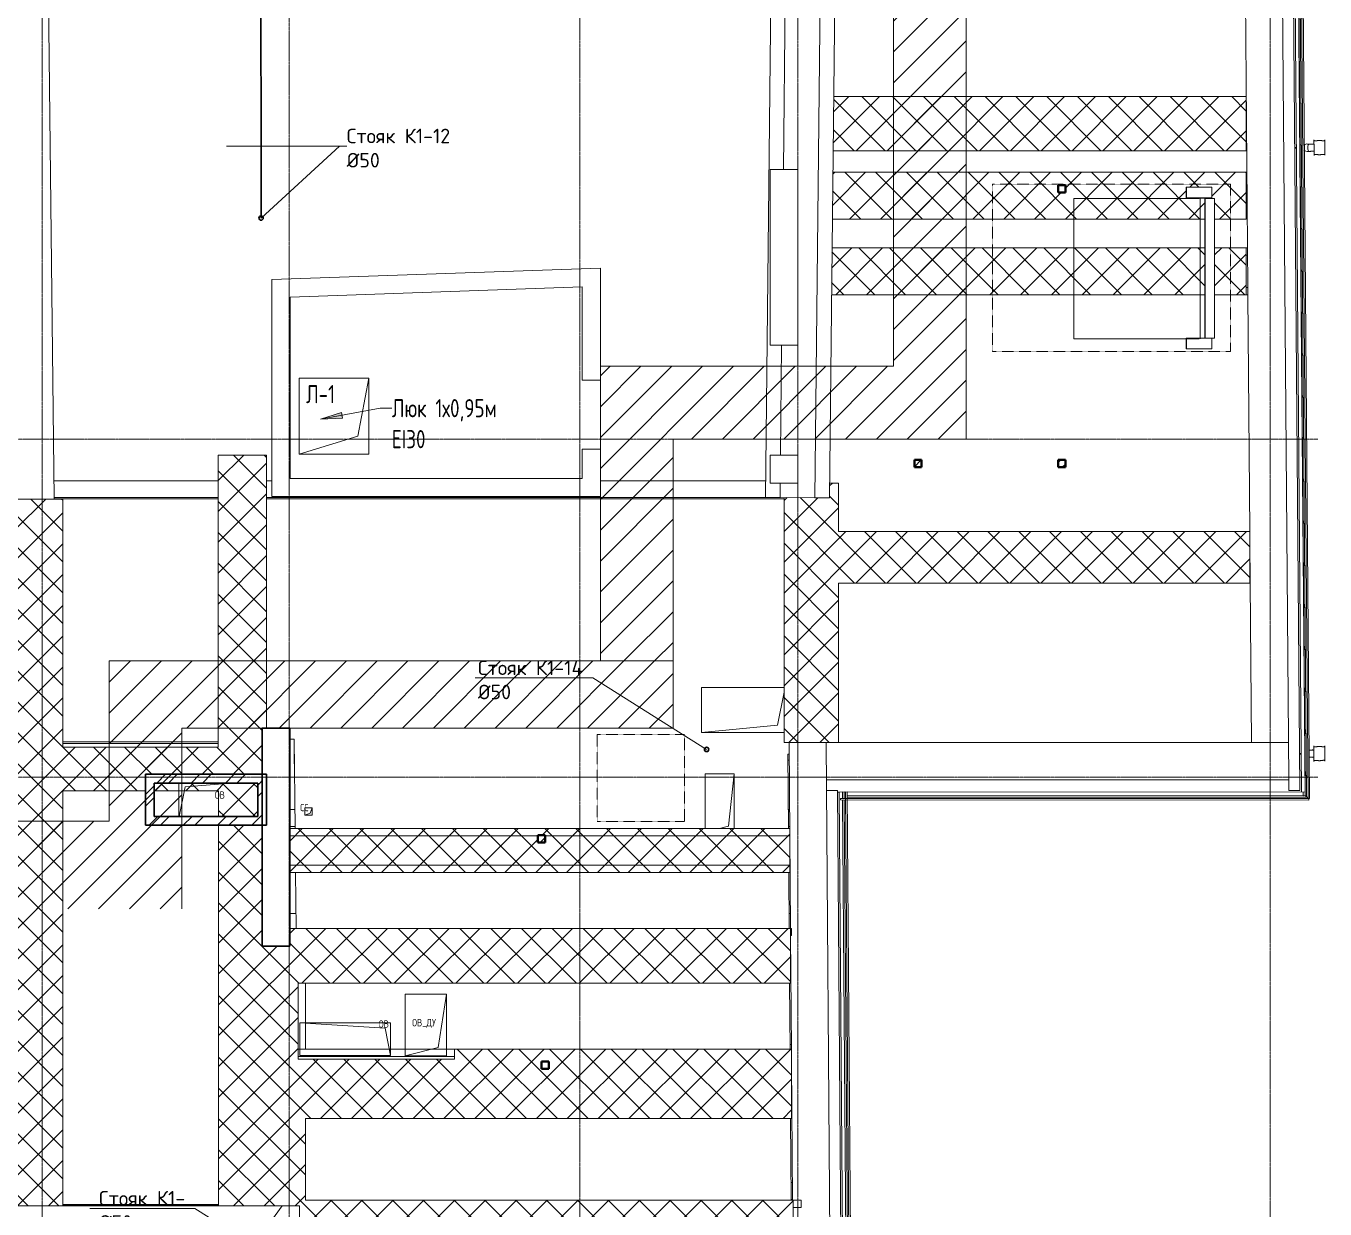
# Model space of a CAD drawing. Header units: millimetres. Extents: x -10178924 to 11692288, y -947381 to 58396.
# Drawn here: x 38227 to 56104, y -465109 to -448838 of the extents above; entities that cross this region are included whole.
import ezdxf
from ezdxf import colors
from ezdxf.entities.mleader import LeaderData, LeaderLine
from ezdxf.math import Vec2, Vec3

# ---------------------------------------------------------------- set-up
doc = ezdxf.new("R2010")
doc.units = ezdxf.units.MM
doc.linetypes.add('ADSK_Линия сетки', pattern=[25, 20, -2.5, 0, -2.5])
doc.linetypes.add('ADSK_Штриховая_ш3 п1_5', pattern=[4.5, 3, -1.5])
for name, color, linetype, lineweight in [('!К1', 32, 'Continuous', 30), ('Аннотация', 7, 'Continuous', 18), ('Выноски ВК', 7, 'Continuous', 0), ('Каркас', 7, 'Continuous', 18), ('Несущие колонны', 7, 'Continuous', 18), ('Обобщенные модели', 7, 'Continuous', 18), ('Ограждение', 7, 'Continuous', 9), ('Оси', 253, 'Continuous', 9), ('Перекрытие', 7, 'Continuous', 18), ('Перекрытие штриховка', 7, 'Continuous', 18), ('Стены внутренние', 7, 'Continuous', 18), ('Стены наружные', 7, 'Continuous', 18), ('Стены несущие', 7, 'Continuous', 30), ('Узлы', 7, 'Continuous', 18)]:
    doc.layers.add(name, color=color, linetype=linetype, lineweight=lineweight)
doc.layers.add('Линии', color=7, linetype='Continuous', lineweight=9, true_color=0x00a600)
doc.styles.add('GOST Common_3', font='GOST_Common.ttf', dxfattribs={"width": 0.8, "height": 350})
doc.styles.add('GOST Common_4', font='GOST_Common.ttf', dxfattribs={"width": 0.9, "height": 200})
doc.styles.add('PDF ISOCPEUR', font='isocpeur.ttf')
pattern_1 = [(45, (0, 0), (-212.132, 212.132), []), (135, (0, 0), (-212.132, -212.132), [])]
pattern_2 = [(45, (0, 0), (-106.066, 106.066), [])]
pattern_3 = [(45, (0, 0), (-235.7317, 235.7317), []), (45, (157.15, 0), (-235.7317, 235.7317), [])]
pattern_4 = [(45, (0, 0), (-212.132, 212.132), [])]

# ---------------------------------------------------------------- blocks, each defined once
blk = doc.blocks.new('Водосток - Тип 1 _карниз больше 490мм_-5167118-План чердака')
at = {"layer": 'Обобщенные модели'}
for p, q in [((19, 335), (125, 335)), ((125, 185), (19, 185)), ((75, 185), (75, 120)), ((125, 335), (231, 335)), ((231, 185), (125, 185)), ((175, 120), (175, 185)), ((75, 156), (75, 120)), ((120, 10), (120, -13)), ((130, -13), (130, 10)), ((175, 120), (175, 156))]:
    blk.add_line(p, q, dxfattribs=at)
at = {"layer": 'Обобщенные модели', "flags": 128}
for points in [[(75, 156), (75, 162), (75, 168), (75, 173), (75, 178), (75, 184), (75, 185)], [(75, 184), (75, 181), (75, 178), (75, 175), (75, 173), (75, 171), (75, 168), (75, 167), (75, 165), (75, 164), (75, 162), (75, 161), (75, 161), (75, 160), (75, 160)], [(175, 160), (175, 160), (175, 161), (175, 162), (175, 163), (175, 164), (175, 166), (175, 168), (175, 170), (175, 172), (175, 174), (175, 177), (175, 180), (175, 183), (175, 185)], [(175, 185), (175, 181), (175, 175), (175, 170), (175, 164), (175, 159), (175, 156)]]:
    blk.add_lwpolyline(points, dxfattribs=at)
at = {"layer": 'Обобщенные модели'}
for start, end in [(165.3598, 194.6402), (345.889, 14.6402)]:
    blk.add_arc((125, 160), 52, start, end, dxfattribs=at)
for points in [[(19, 185), (21, 185), (25, 186), (29, 189), (31, 192), (32, 195), (32, 197), (32, 199), (32, 202), (32, 204), (32, 206), (32, 209), (32, 211), (31, 214), (31, 217), (31, 220), (30, 223), (30, 226), (29, 229), (29, 232), (29, 236), (28, 240), (28, 246), (27, 255), (27, 265), (28, 274), (28, 280), (29, 284), (29, 288), (29, 291), (30, 294), (30, 297), (31, 300), (31, 303), (31, 306), (32, 309), (32, 311), (32, 314), (32, 316), (32, 318), (32, 321), (32, 323), (32, 325), (31, 328), (29, 331), (25, 334), (21, 335), (19, 335)], [(231, 335), (229, 335), (225, 334), (221, 331), (219, 328), (218, 325), (218, 323), (218, 321), (218, 318), (218, 316), (218, 314), (218, 311), (218, 309), (219, 306), (219, 303), (219, 300), (220, 297), (220, 294), (221, 291), (221, 288), (221, 284), (222, 280), (222, 274), (223, 265), (223, 255), (222, 246), (222, 240), (221, 236), (221, 232), (221, 229), (220, 226), (220, 223), (219, 220), (219, 217), (219, 214), (218, 211), (218, 209), (218, 206), (218, 204), (218, 202), (218, 199), (218, 197), (218, 195), (219, 192), (221, 189), (225, 186), (229, 185), (231, 185)]]:
    blk.add_open_spline(points, degree=3, knots=[-1, -1, -1, -1, -0.941176, -0.882353, -0.852941, -0.823529, -0.808824, -0.794118, -0.779412, -0.764706, -0.75, -0.735294, -0.720588, -0.705882, -0.691176, -0.676471, -0.661765, -0.647059, -0.632353, -0.617647, -0.602941, -0.588235, -0.558824, -0.529412, -0.470588, -0.441176, -0.411765, -0.397059, -0.382353, -0.367647, -0.352941, -0.338235, -0.323529, -0.308824, -0.294118, -0.279412, -0.264706, -0.25, -0.235294, -0.220588, -0.205882, -0.191176, -0.176471, -0.147059, -0.117647, -0.058824, 0, 0, 0, 0], dxfattribs=at)
blk = doc.blocks.new('Водосток - Тип 1 _карниз больше 490мм_-5168659-План чердака')
at = {"layer": 'Обобщенные модели'}
for p, q in [((19, 405), (125, 405)), ((125, 405), (231, 405)), ((125, 255), (19, 255)), ((75, 255), (75, 184)), ((75, 226), (75, 184)), ((231, 255), (125, 255)), ((175, 184), (175, 255)), ((175, 184), (175, 226)), ((120, 10), (120, -13)), ((130, -13), (130, 10))]:
    blk.add_line(p, q, dxfattribs=at)
at = {"layer": 'Обобщенные модели', "flags": 128}
for points in [[(75, 255), (75, 252), (75, 247), (75, 242), (75, 236), (75, 231), (75, 226), (75, 221), (75, 216), (75, 212), (75, 207), (75, 203), (75, 199), (75, 195), (75, 191), (75, 188), (75, 184), (75, 181), (75, 178), (75, 175), (75, 173), (75, 171), (75, 168), (75, 167), (75, 165), (75, 164), (75, 162), (75, 161), (75, 161), (75, 160), (75, 160), (75, 160)], [(75, 226), (75, 232), (75, 238), (75, 243), (75, 248), (75, 254), (75, 255)], [(75, 173), (75, 174), (75, 177), (75, 180), (75, 183)], [(175, 160), (175, 160), (175, 160), (175, 161), (175, 162), (175, 163), (175, 164), (175, 166), (175, 168), (175, 170), (175, 172), (175, 174), (175, 177), (175, 180), (175, 183), (175, 186), (175, 190), (175, 193), (175, 197), (175, 201), (175, 205), (175, 210), (175, 214), (175, 219), (175, 224), (175, 229), (175, 234), (175, 239), (175, 245), (175, 250), (175, 255)], [(175, 255), (175, 251), (175, 245), (175, 240), (175, 234), (175, 229), (175, 226)], [(175, 177), (175, 175), (175, 173)]]:
    blk.add_lwpolyline(points, dxfattribs=at)
at = {"layer": 'Обобщенные модели'}
for start, end in [(164.8376, 232.0826), (307.9174, 14.9145)]:
    blk.add_arc((125, 160), 52, start, end, dxfattribs=at)
for start_param, end_param in [(0, 1.570796), (0, 1.570796), (1.570796, 3.141593), (1.570796, 3.141593)]:
    blk.add_ellipse((125, 184), major_axis=(-50, 0), ratio=0.309017, start_param=start_param, end_param=end_param, dxfattribs=at)
for points in [[(19, 255), (21, 255), (25, 256), (29, 259), (31, 262), (32, 265), (32, 267), (32, 269), (32, 272), (32, 274), (32, 276), (32, 279), (32, 281), (31, 284), (31, 287), (31, 290), (30, 293), (30, 296), (29, 299), (29, 302), (29, 306), (28, 310), (28, 316), (27, 325), (27, 335), (28, 344), (28, 350), (29, 354), (29, 358), (29, 361), (30, 364), (30, 367), (31, 370), (31, 373), (31, 376), (32, 379), (32, 381), (32, 384), (32, 386), (32, 388), (32, 391), (32, 393), (32, 395), (31, 398), (29, 401), (25, 404), (21, 405), (19, 405)], [(231, 405), (229, 405), (225, 404), (221, 401), (219, 398), (218, 395), (218, 393), (218, 391), (218, 388), (218, 386), (218, 384), (218, 381), (218, 379), (219, 376), (219, 373), (219, 370), (220, 367), (220, 364), (221, 361), (221, 358), (221, 354), (222, 350), (222, 344), (223, 335), (223, 325), (222, 316), (222, 310), (221, 306), (221, 302), (221, 299), (220, 296), (220, 293), (219, 290), (219, 287), (219, 284), (218, 281), (218, 279), (218, 276), (218, 274), (218, 272), (218, 269), (218, 267), (218, 265), (219, 262), (221, 259), (225, 256), (229, 255), (231, 255)]]:
    blk.add_open_spline(points, degree=3, knots=[-1, -1, -1, -1, -0.941176, -0.882353, -0.852941, -0.823529, -0.808824, -0.794118, -0.779412, -0.764706, -0.75, -0.735294, -0.720588, -0.705882, -0.691176, -0.676471, -0.661765, -0.647059, -0.632353, -0.617647, -0.602941, -0.588235, -0.558824, -0.529412, -0.470588, -0.441176, -0.411765, -0.397059, -0.382353, -0.367647, -0.352941, -0.338235, -0.323529, -0.308824, -0.294118, -0.279412, -0.264706, -0.25, -0.235294, -0.220588, -0.205882, -0.191176, -0.176471, -0.147059, -0.117647, -0.058824, 0, 0, 0, 0], dxfattribs=at)
blk = doc.blocks.new('Квадрат _ГОСТ 2591-88_-Колонна - кв_ 100-V16-План чердака')
at = {"layer": 'Несущие колонны', "lineweight": 40}
for p, q in [((50, 50), (-50, 50)), ((-50, 50), (-50, -50)), ((50, -50), (50, 50)), ((-50, -50), (50, -50))]:
    blk.add_line(p, q, dxfattribs=at)
blk = doc.blocks.new('Квадрат _ГОСТ 2591-88_-Колонна - кв_ 100-V17-План чердака')
at = {"layer": 'Несущие колонны', "lineweight": 9}
h = blk.add_hatch(dxfattribs=at)
h.set_pattern_fill('FP_10', color=256, style=0, pattern_type=2)
h.set_pattern_definition([(45, (-45322.87, -7445.38), (-251.4472, 251.4472), []), (45, (-45322.87, -7064.38), (-251.4472, 251.4472), [])])
h.paths.add_polyline_path([(50, -50), (50, 50), (-50, 50), (-50, -50)])
at = {"layer": 'Несущие колонны', "lineweight": 40}
for p, q in [((50, 50), (-50, 50)), ((-50, 50), (-50, -50)), ((50, -50), (50, 50)), ((-50, -50), (50, -50))]:
    blk.add_line(p, q, dxfattribs=at)
blk = doc.blocks.new('Квадрат _ГОСТ 2591-88_-Колонна - кв_ 100-V18-План чердака')
at = {"layer": 'Несущие колонны', "lineweight": 9}
h = blk.add_hatch(dxfattribs=at)
h.set_pattern_fill('FP_11', color=256, style=0, pattern_type=2)
h.set_pattern_definition([(45, (-50502.85, -12607.16), (-251.4472, 251.4472), []), (45, (-50502.85, -12226.16), (-251.4472, 251.4472), [])])
h.paths.add_polyline_path([(50, -50), (50, 50), (-50, 50), (-50, -50)])
at = {"layer": 'Несущие колонны', "lineweight": 40}
for p, q in [((50, 50), (-50, 50)), ((-50, 50), (-50, -50)), ((50, -50), (50, 50)), ((-50, -50), (50, -50))]:
    blk.add_line(p, q, dxfattribs=at)
blk = doc.blocks.new('Квадрат _ГОСТ 2591-88_-Колонна - кв_ 100-V19-План чердака')
at = {"layer": 'Несущие колонны', "lineweight": 9}
h = blk.add_hatch(dxfattribs=at)
h.set_pattern_fill('FP_12', color=256, style=0, pattern_type=2)
h.set_pattern_definition([(45, (-52482.85, -12607.16), (-251.4472, 251.4472), []), (45, (-52482.85, -12226.16), (-251.4472, 251.4472), [])])
h.paths.add_polyline_path([(50, -50), (50, 50), (-50, 50), (-50, -50)])
at = {"layer": 'Несущие колонны', "lineweight": 40}
for p, q in [((50, 50), (-50, 50)), ((-50, 50), (-50, -50)), ((50, -50), (50, 50)), ((-50, -50), (50, -50))]:
    blk.add_line(p, q, dxfattribs=at)
blk = doc.blocks.new('Квадрат _ГОСТ 2591-88_-Колонна - кв_ 100-V20-План чердака')
at = {"layer": 'Несущие колонны', "lineweight": 40}
for p, q in [((50, 50), (-50, 50)), ((-50, 50), (-50, -50)), ((50, -50), (50, 50)), ((-50, -50), (50, -50))]:
    blk.add_line(p, q, dxfattribs=at)
blk = doc.blocks.new('GM_Отверстие прямоугольное _в плите_ - Отверстие-6377787-План чердака')
at = {"layer": 'Обобщенные модели'}
for p, q in [((-561, -242), (-561, 218)), ((-477, 167), (159, 218)), ((-559, -242), (-477, 167))]:
    blk.add_line(p, q, dxfattribs=at)
blk = doc.blocks.new('Ограждение - Ограждение-2982040-План чердака')
at = {"layer": 'Ограждение'}
h = blk.add_hatch(dxfattribs=at)
h.set_pattern_fill('FP_3', color=256, style=0, pattern_type=2)
h.set_pattern_definition(pattern_2)
h.paths.add_polyline_path([(54197, 14183), (54197, 14331), (54507, 14331), (54507, 14333), (54193, 14333), (54193, 14183)])
at = {"layer": 'Ограждение', "lineweight": 18}
for p, q in [((54507, 14333), (54193, 14333)), ((54193, 14333), (54193, 14183)), ((54197, 14183), (54197, 14331)), ((54197, 14331), (54507, 14331)), ((54507, 14331), (54507, 14333)), ((54193, 14183), (54197, 14183))]:
    blk.add_line(p, q, dxfattribs=at)
at = {"layer": 'Ограждение'}
for p, q in [((54507, 14333), (54545, 14333)), ((54545, 14331), (54507, 14331)), ((54545, 14333), (54545, 14331)), ((54545, 14331), (54545, 14183)), ((54545, 14183), (54197, 14183))]:
    blk.add_line(p, q, dxfattribs=at)
blk = doc.blocks.new('Ограждение - Ограждение-2982041-План чердака')
at = {"layer": 'Ограждение'}
h = blk.add_hatch(dxfattribs=at)
h.set_pattern_fill('FP_3', color=256, style=0, pattern_type=2)
h.set_pattern_definition(pattern_2)
h.paths.add_polyline_path([(54507, 16258), (54507, 16260), (54197, 16260), (54197, 16408), (54193, 16408), (54193, 16258), (54506, 16258)])
at = {"layer": 'Ограждение', "lineweight": 18}
for p, q in [((54197, 16408), (54193, 16408)), ((54193, 16408), (54193, 16258)), ((54197, 16260), (54197, 16408)), ((54193, 16258), (54507, 16258)), ((54507, 16260), (54197, 16260)), ((54507, 16258), (54507, 16260))]:
    blk.add_line(p, q, dxfattribs=at)
at = {"layer": 'Ограждение'}
for p, q in [((54197, 16408), (54545, 16408)), ((54545, 16408), (54545, 16260)), ((54507, 16260), (54545, 16260)), ((54545, 16258), (54507, 16258)), ((54545, 16260), (54545, 16258))]:
    blk.add_line(p, q, dxfattribs=at)
blk = doc.blocks.new('Ограждение - Ограждение-2982039-План чердака')
at = {"layer": 'Ограждение'}
h = blk.add_hatch(dxfattribs=at)
h.set_pattern_fill('FP_3', color=256, style=0, pattern_type=2)
h.set_pattern_definition(pattern_2)
h.paths.add_polyline_path([(54454, 14333), (54454, 16255), (54452, 16255), (54452, 14333)])
at = {"layer": 'Ограждение', "lineweight": 18}
for p, q in [((54454, 16255), (54452, 16255)), ((54452, 16255), (54452, 14333)), ((54454, 14333), (54454, 16255)), ((54452, 14333), (54454, 14333))]:
    blk.add_line(p, q, dxfattribs=at)
at = {"layer": 'Ограждение'}
for p, q in [((54454, 16255), (54584, 16255)), ((54584, 16255), (54584, 14333)), ((54584, 14333), (54545, 14333))]:
    blk.add_line(p, q, dxfattribs=at)
blk = doc.blocks.new('GM_Отверстие прямоугольное _в плите_ - Отверстие-3479559-План чердака')
at = {"layer": 'Обобщенные модели'}
for p, q in [((-50, -50), (-50, 50)), ((-50, 50), (50, 50)), ((-50, -50), (-25, 25)), ((-25, 25), (50, 50)), ((50, 50), (50, -50)), ((50, -50), (-50, -50))]:
    blk.add_line(p, q, dxfattribs=at)
blk = doc.blocks.new('GM_Отверстие прямоугольное _в плите_ - Отверстие-7244708-План чердака')
at = {"layer": 'Обобщенные модели'}
for p, q in [((-200, -400), (-200, 350)), ((-200, -400), (-120, 320)), ((-120, 320), (2, 350)), ((200, 350), (200, -400)), ((200, -400), (-200, -400))]:
    blk.add_line(p, q, dxfattribs=at)
blk = doc.blocks.new('GM_Отверстие прямоугольное _в плите_ - Отверстие-7241419-План чердака')
at = {"layer": 'Обобщенные модели'}
for p, q in [((310, 575), (-310, 575)), ((-310, 575), (-310, -562)), ((-310, 575), (-207, -472)), ((310, -562), (310, 575)), ((-207, -472), (245, -562))]:
    blk.add_line(p, q, dxfattribs=at)
blk = doc.blocks.new('GM_Отверстие прямоугольное _в плите_ - Отверстие-7245768-План чердака')
at = {"layer": 'Обобщенные модели'}
for p, q in [((-285, -425), (-285, 425)), ((-285, 425), (285, 425)), ((-171, 311), (285, 425)), ((285, 425), (285, -425)), ((-285, -425), (-171, 311)), ((285, -425), (-285, -425))]:
    blk.add_line(p, q, dxfattribs=at)
blk = doc.blocks.new('GM_Отверстие прямоугольное _в плите_ - Отверстие-7259121-План чердака')
at = {"layer": 'Обобщенные модели'}
for p, q in [((-225, -625), (-225, 625)), ((-225, 625), (225, 625)), ((-225, -625), (-150, 550)), ((-150, 550), (225, 625)), ((225, 625), (225, -625)), ((225, -625), (-225, -625))]:
    blk.add_line(p, q, dxfattribs=at)
blk = doc.blocks.new('Чердак')
at = {"layer": 'Аннотация', "lineweight": 9}
blk.add_hatch(color=256, dxfattribs=at).paths.add_polyline_path([(42281, 13218), (42583, 13233), (42569, 13311)])
at = {"layer": 'Перекрытие штриховка', "lineweight": 9}
h = blk.add_hatch(dxfattribs=at)
h.set_pattern_fill('FP_2', color=256, style=0, pattern_type=2)
h.set_pattern_definition(pattern_1)
h.paths.add_polyline_path([(50164, 16909), (55018, 16909), (55018, 17654), (49343, 17654), (49335, 16909), (49368, 16909)])
h = blk.add_hatch(dxfattribs=at)
h.set_pattern_fill('FP_2', color=256, style=0, pattern_type=2)
h.set_pattern_definition(pattern_1)
h.paths.add_polyline_path([(50164, 15969), (54452, 15969), (54452, 16255), (54584, 16255), (54584, 15969), (55018, 15969), (55018, 16614), (49331, 16614), (49325, 15969), (49368, 15969)])
h.paths.add_polyline_path([(54545, 16258), (54193, 16258), (54193, 16408), (54545, 16408), (54545, 16260)])
h.paths.add_polyline_path([(52433, 16337), (52433, 16437), (52533, 16437), (52533, 16337)])
h = blk.add_hatch(dxfattribs=at)
h.set_pattern_fill('FP_2', color=256, style=0, pattern_type=2)
h.set_pattern_definition(pattern_1)
h.paths.add_polyline_path([(54584, 14929), (55018, 14929), (55018, 15574), (54584, 15574), (54584, 15022)])
h.paths.add_polyline_path([(49313, 14929), (54452, 14929), (54452, 15574), (49320, 15574), (49314, 15022)])
h = blk.add_hatch(dxfattribs=at)
h.set_pattern_fill('FP_2', color=256, style=0, pattern_type=2)
h.set_pattern_definition(pattern_1)
h.paths.add_polyline_path([(43075, 1759), (48786, 1759), (48786, 2474), (42073, 2474), (42073, 3599), (48764, 3599), (48764, 4554), (44124, 4554), (44124, 4415), (41973, 4415), (41973, 5459), (48748, 5459), (48748, 6214), (41857, 6214), (41857, 5969), (41477, 5969), (41477, 7633), (40878, 7633), (40878, 2398), (41990, 2398), (41993, 1888), (41990, 1888), (41990, 1759), (41995, 1759)])
h.paths.add_polyline_path([(15885, 2398), (16319, 2398), (16319, 8108), (18604, 8108), (18604, 2398), (19299, 2398), (19299, 8108), (21369, 8108), (21369, 2398), (22044, 2398), (22044, 8108), (24169, 8108), (24169, 2398), (24879, 2398), (24879, 8108), (26984, 8108), (26984, 2398), (27669, 2398), (27669, 8108), (29661, 8108), (29661, 8333), (31241, 8333), (31241, 8108), (32639, 8108), (32639, 2398), (33274, 2398), (33274, 8108), (35419, 8108), (35419, 3067), (35575, 3067), (35575, 3459), (35725, 3459), (35725, 2974), (35575, 2974), (35575, 2935), (35419, 2935), (35419, 2398), (36209, 2398), (36209, 8108), (38073, 8108), (38073, 2398), (38734, 2398), (38734, 8108), (39870, 8108), (39870, 8333), (41477, 8333), (41477, 8969), (41539, 8969), (41539, 12724), (40874, 12724), (40874, 8708), (38734, 8708), (38734, 12119), (38069, 12119), (38069, 8708), (37683, 8708), (37683, 8333), (37293, 8333), (37293, 8708), (36209, 8708), (36209, 12631), (35419, 12631), (35419, 8708), (33274, 8708), (33274, 12631), (32639, 12631), (32639, 8708), (30429, 8708), (30429, 12631), (29729, 12631), (29729, 8708), (27669, 8708), (27669, 12640), (26984, 12641), (26984, 8708), (24879, 8708), (24879, 12650), (24169, 12650), (24169, 8708), (22044, 8708), (22044, 12658), (21369, 12658), (21369, 8708), (19299, 8708), (19299, 12665), (18604, 12665), (18604, 8708), (16319, 8708), (16319, 12675), (15634, 12675), (15634, 8708), (13639, 8708), (13639, 12195), (12814, 12195), (12814, 8708), (11532, 8708), (11532, 8357), (11012, 8357), (11012, 8708), (10819, 8708), (10819, 12694), (10034, 12694), (10034, 2398), (10857, 2398), (10857, 8108), (12814, 8108), (12814, 3067), (13639, 3067), (13639, 8108), (14446, 8108), (14446, 8333), (15836, 8333), (15836, 7222), (15634, 7222), (15634, 2398)])
h.paths.add_polyline_path([(13639, 2398), (13639, 2935), (12814, 2935), (12814, 2398)])
h.paths.add_polyline_path([(29729, 2398), (30429, 2398), (30429, 7641), (29729, 7641), (29729, 2418)])
h.paths.add_polyline_path([(45423, 4284), (45323, 4284), (45323, 4384), (45423, 4384)])
h.paths.add_polyline_path([(27274, 6288), (27274, 6388), (27374, 6388), (27374, 6288)])
h.paths.add_polyline_path([(21734, 6288), (21634, 6288), (21634, 6388), (21734, 6388)])
h.paths.add_polyline_path([(16034, 6288), (15934, 6288), (15934, 6388), (16034, 6388)])
h.paths.add_polyline_path([(41973, 6984), (48737, 6984), (48737, 7589), (41857, 7589), (41857, 6984), (41937, 6984)])
h.paths.add_polyline_path([(15634, 7342), (15716, 7342), (15716, 8213), (14566, 8213), (14566, 8108), (15634, 8108), (15634, 7483)])
h.paths.add_polyline_path([(45373, 7395), (45273, 7395), (45273, 7495), (45373, 7495)])
h.paths.add_polyline_path([(41417, 7753), (41417, 8213), (39990, 8213), (39990, 8108), (40878, 8108), (40878, 7753), (40977, 7753)])
h.paths.add_polyline_path([(30429, 7761), (30429, 8108), (31121, 8108), (31121, 8213), (29781, 8213), (29781, 7761), (29831, 7761)])
h.paths.add_polyline_path([(16318, 8183), (15836, 8183), (15836, 8563), (16318, 8563), (16318, 8185)])
h.paths.add_polyline_path([(33274, 8324), (33233, 8324), (33233, 8704), (33738, 8704), (33738, 8324), (33688, 8324)])
h.paths.add_polyline_path([(27609, 8341), (27134, 8341), (27134, 8721), (27609, 8720), (27609, 8347)])
h.paths.add_polyline_path([(21823, 8347), (21503, 8347), (21503, 8727), (21893, 8727), (21893, 8347)])
h.paths.add_polyline_path([(49240, 8769), (49410, 8769), (49410, 10964), (55070, 10964), (55070, 11674), (49410, 11674), (49410, 12339), (49286, 12339), (49284, 12135), (48660, 12141), (48660, 8769), (49064, 8769)])
h.paths.add_polyline_path([(12814, 12326), (13639, 12326), (13639, 12684), (12814, 12684), (12814, 12620)])
at = {"layer": 'Стены внутренние', "lineweight": 9}
h = blk.add_hatch(dxfattribs=at)
h.set_pattern_fill('FP_18', color=256, style=0, pattern_type=2)
h.set_pattern_definition(pattern_3)
h.paths.add_polyline_path([(41417, 8213), (41477, 8213), (41477, 8333), (39870, 8333), (39870, 8213), (40951, 8213)])
h = blk.add_hatch(dxfattribs=at)
h.set_pattern_fill('FP_18', color=256, style=0, pattern_type=2)
h.set_pattern_definition(pattern_3)
h.paths.add_polyline_path([(39990, 7633), (39990, 8213), (39870, 8213), (39870, 7633)])
h = blk.add_hatch(dxfattribs=at)
h.set_pattern_fill('FP_18', color=256, style=0, pattern_type=2)
h.set_pattern_definition(pattern_3)
h.paths.add_polyline_path([(41477, 7753), (41477, 8213), (41417, 8213), (41417, 7753)])
h = blk.add_hatch(dxfattribs=at)
h.set_pattern_fill('FP_18', color=256, style=0, pattern_type=2)
h.set_pattern_definition(pattern_3)
h.paths.add_polyline_path([(41011, 7633), (41477, 7633), (41477, 7753), (39990, 7753), (39990, 7633), (40878, 7633)])
at = {"layer": 'Узлы', "lineweight": 9}
h = blk.add_hatch(dxfattribs=at)
h.set_pattern_fill('FP_19', color=256, style=0, pattern_type=2)
h.set_pattern_definition(pattern_4)
h.paths.add_polyline_path([(46132, 9892), (47132, 9892), (47132, 12945), (51164, 12945), (51164, 37656), (50164, 37656), (50163, 32039), (47518, 32039), (47518, 31039), (50164, 31039), (50164, 13945), (46132, 13945), (46132, 10792)])
h = blk.add_hatch(dxfattribs=at)
h.set_pattern_fill('FP_19', color=256, style=0, pattern_type=2)
h.set_pattern_definition(pattern_4)
h.paths.add_polyline_path([(36209, 6483), (40373, 6483), (40373, 8969), (47132, 8969), (47132, 9892), (39373, 9892), (39373, 7690), (34918, 7690), (34918, 11390), (28219, 11390), (28219, 7483), (6759, 7483), (6759, 11822), (2656, 11822), (2656, 13945), (-1142, 13945), (-1142, 36475), (-2142, 36475), (-2142, 25843), (-5018, 25843), (-5018, 24843), (-2142, 24843), (-2142, 12945), (1656, 12945), (1656, 10719), (5759, 10719), (5759, 6483), (29219, 6483), (29219, 10390), (33918, 10390), (33918, 6483), (35984, 6483)])
at = {"lineweight": 9}
for p, q in [((52648, 16253), (52648, 14323)), ((54373, 16253), (52648, 16253)), ((54386, 14333), (54386, 16253)), ((52648, 14323), (54373, 14323)), ((54386, 14323), (54386, 14331))]:
    blk.add_line(p, q, dxfattribs=at)
at = {"layer": 'Аннотация', "lineweight": 9}
for p, q in [((42281, 13218), (43102, 13368)), ((42569, 13311), (42281, 13218)), ((42281, 13218), (42583, 13233)), ((42583, 13233), (42569, 13311)), ((43102, 13368), (43262, 13368))]:
    blk.add_line(p, q, dxfattribs=at)
at = {"layer": 'Каркас'}
for p, q in [((41857, 7847), (41927, 7847)), ((48737, 7847), (48717, 7847)), ((41930, 7617), (41857, 7617)), ((48719, 7617), (48739, 7617)), ((41857, 6417), (41943, 6417)), ((48748, 6417), (48728, 6417)), ((48762, 4617), (48742, 4617)), ((48776, 2717), (48756, 2717)), ((48758, 2487), (48778, 2487))]:
    blk.add_line(p, q, dxfattribs=at)
at = {"layer": 'Линии', "color": 7}
for p, q in [((51164, 12945), (51164, 37656)), ((50164, 31039), (50164, 13945)), ((50164, 13945), (46132, 13945)), ((46132, 13945), (46132, 9892)), ((42793, 12983), (42944, 13783)), ((41989, 12738), (42793, 12983)), ((47132, 9892), (47132, 12945)), ((47132, 12945), (51164, 12945)), ((47132, 9892), (39373, 9892)), ((39373, 9892), (39373, 7690)), ((46132, 9892), (47132, 9892)), ((47132, 8969), (47132, 9892)), ((40373, 6483), (40373, 8969)), ((40373, 8969), (47132, 8969)), ((39373, 7690), (34918, 7690))]:
    blk.add_line(p, q, dxfattribs=at)
at = {"layer": 'Линии', "color": 7, "linetype": 'ADSK_Штриховая_ш3 п1_5'}
for p, q in [((51528, 16448), (54803, 16448)), ((51528, 14148), (51528, 16448)), ((51528, 16448), (54803, 16448)), ((51528, 14148), (51528, 16448)), ((54803, 16448), (54803, 14148)), ((54803, 16448), (54803, 14148)), ((54803, 14148), (51528, 14148)), ((54803, 14148), (51528, 14148)), ((46088, 8882), (47288, 8882)), ((46088, 7683), (46088, 8882)), ((47288, 8882), (47288, 7683)), ((47288, 7683), (46088, 7683))]:
    blk.add_line(p, q, dxfattribs=at)
at = {"layer": 'Оси', "linetype": 'ADSK_Линия сетки'}
for p, q in [((45850, -4910), (45850, 44223)), ((48850, -4910), (48850, 44223)), ((55350, -4910), (55350, 44223)), ((41850, -5023), (41850, 21664)), ((38450, -4910), (38450, 21320)), ((-10115, 12945), (56005, 12945)), ((-10115, 8295), (56005, 8295))]:
    blk.add_line(p, q, dxfattribs=at)
at = {"layer": 'Перекрытие'}
for p, q in [((48688, 20086), (48652, 16654)), ((49084, 12137), (49168, 20086)), ((55018, 17654), (49343, 17654)), ((55018, 16909), (55018, 17654)), ((49335, 16909), (55018, 16909)), ((55018, 16614), (49331, 16614)), ((55018, 15969), (55018, 16614)), ((49325, 15969), (54452, 15969)), ((54584, 15969), (55018, 15969)), ((54452, 15574), (49320, 15574)), ((55018, 15574), (54584, 15574)), ((55018, 14929), (55018, 15574)), ((49313, 14929), (54452, 14929)), ((54584, 14929), (55018, 14929)), ((48626, 14234), (48610, 12724)), ((41989, 13783), (42944, 13783)), ((41989, 12738), (41989, 13783)), ((42944, 13783), (42944, 12738)), ((41539, 12724), (40874, 12724)), ((40874, 12724), (40874, 8708)), ((41539, 8969), (41539, 12724)), ((42944, 12738), (41989, 12738)), ((38614, 12369), (40874, 12369)), ((41539, 12369), (41612, 12369)), ((46132, 12369), (48406, 12369)), ((48606, 12339), (48604, 12142)), ((49410, 12339), (49286, 12339)), ((49410, 11674), (49410, 12339)), ((38734, 12119), (38069, 12119)), ((40874, 12122), (38617, 12122)), ((38734, 8708), (38734, 12119)), ((48660, 12122), (41539, 12122)), ((48604, 12142), (49084, 12137)), ((48660, 12141), (48660, 8769)), ((55070, 11674), (49410, 11674)), ((55070, 10964), (55070, 11674)), ((49410, 8769), (49410, 10964)), ((49410, 10964), (55070, 10964)), ((38734, 8778), (40874, 8778)), ((41857, 8818), (41917, 8818)), ((41917, 8818), (41930, 7589)), ((48660, 8769), (49410, 8769)), ((40874, 8708), (38734, 8708)), ((48719, 7589), (48712, 8610)), ((48712, 8610), (48732, 8610)), ((38734, 2398), (38734, 8108)), ((38734, 8108), (39870, 8108)), ((39990, 8108), (40878, 8108)), ((40878, 8108), (40878, 7753)), ((40878, 7633), (40878, 2398)), ((48737, 7589), (41857, 7589)), ((48737, 7084), (48737, 7489)), ((41857, 6984), (48737, 6984)), ((41937, 6984), (41946, 6214)), ((48730, 6214), (48724, 6984)), ((48748, 6214), (41857, 6214)), ((48748, 5459), (48748, 6214)), ((41973, 4415), (41973, 5459)), ((41973, 5459), (48748, 5459)), ((48742, 4554), (48735, 5459)), ((48764, 4554), (44124, 4554)), ((44124, 4554), (44124, 4415)), ((48764, 3599), (48764, 4554)), ((44124, 4415), (41973, 4415)), ((42073, 2474), (42073, 3599)), ((42073, 3599), (48764, 3599)), ((48758, 2474), (48750, 3599)), ((38734, 2418), (40878, 2418)), ((48786, 2474), (42073, 2474)), ((48786, 1759), (48786, 2474))]:
    blk.add_line(p, q, dxfattribs=at)
at = {"layer": 'Стены внутренние'}
for p, q in [((55321, 43499), (55606, 8259)), ((38522, 20141), (38617, 12122)), ((48404, 12144), (48488, 20088)), ((49368, 20083), (49284, 12135)), ((55041, 15029), (55006, 19394)), ((48470, 16654), (48470, 14234)), ((48850, 16654), (48470, 16654)), ((48850, 14234), (48850, 16654)), ((55018, 15574), (55037, 15574)), ((55037, 15574), (55037, 15474)), ((55037, 15474), (55018, 15474)), ((46132, 15296), (41612, 15138)), ((46132, 13753), (46132, 15296)), ((41612, 15138), (41612, 12153)), ((41862, 14897), (45882, 15037)), ((45882, 15037), (45882, 13753)), ((55018, 15029), (55043, 15029)), ((55043, 15029), (55043, 14929)), ((41862, 12403), (41862, 14897)), ((55043, 14929), (55018, 14929)), ((55068, 11674), (55042, 14929)), ((48470, 14234), (48850, 14234)), ((45882, 13753), (46132, 13753)), ((46132, 12803), (45882, 12803)), ((45882, 12803), (45882, 12403)), ((46132, 12153), (46132, 12803)), ((48470, 12724), (48470, 12339)), ((48850, 12724), (48470, 12724)), ((48850, 12339), (48850, 12724)), ((45882, 12403), (41862, 12403)), ((48470, 12339), (48850, 12339)), ((38339, 12119), (38617, 12122)), ((38617, 12142), (40874, 12142)), ((41539, 12142), (48604, 12142)), ((41612, 12153), (46132, 12153)), ((48604, 12142), (48404, 12144)), ((49084, 12137), (49284, 12135)), ((55092, 8769), (55070, 11516)), ((48750, 6214), (48730, 8769)), ((49240, 8769), (49308, -177)), ((49410, 8769), (55602, 8769)), ((38734, 8758), (40874, 8758)), ((41917, 8627), (41919, 8627)), ((41917, 8627), (41917, 8477)), ((48731, 8610), (48731, 8527)), ((41921, 8477), (41917, 8477)), ((48731, 8527), (48712, 8527)), ((55606, 8259), (49244, 8259)), ((48737, 7589), (48737, 7489)), ((45273, 7489), (41857, 7489)), ((48737, 7489), (45373, 7489)), ((48737, 7409), (48741, 7409)), ((48741, 7309), (48737, 7309)), ((41857, 7084), (48737, 7084)), ((48737, 7084), (48737, 6984)), ((48748, 6214), (48764, 6214)), ((48764, 6114), (48748, 6114)), ((48762, 4554), (48750, 6114)), ((48764, 6214), (48764, 6114)), ((42073, 5459), (42073, 4554)), ((41973, 4554), (44124, 4554)), ((44124, 4454), (41973, 4454)), ((48778, 2474), (48764, 4373)), ((7423, 2398), (41990, 2398)), ((41380, 1888), (41751, 2398)), ((41993, 1888), (41990, 2398)), ((48786, 2474), (48894, 2474)), ((48894, 2374), (48786, 2374)), ((48894, 2474), (48894, 2374))]:
    blk.add_line(p, q, dxfattribs=at)
at = {"layer": 'Стены наружные'}
for p, q in [((55470, 43649), (55757, 8109)), ((55780, 8089), (55492, 43694)), ((55830, 8039), (55542, 43729)), ((55542, 43694), (55830, 8089)), ((55851, 8019), (55562, 43749)), ((55562, 43729), (55850, 8039)), ((55871, 7999), (55581, 43769)), ((55601, 43769), (55891, 7999)), ((55607, 8109), (55606, 8259)), ((49395, 8109), (49245, 8109)), ((49459, -328), (49395, 8109)), ((49416, 8089), (49396, 8089)), ((49416, 8089), (49466, 8090)), ((49480, -348), (49416, 8089)), ((49466, 8090), (55830, 8089)), ((49466, 8090), (49466, 8000)), ((49466, 8089), (49486, 8090)), ((49466, 8000), (49466, 8089)), ((49486, 8090), (49486, 8000)), ((49486, 8089), (49506, 8090)), ((49486, 8000), (49486, 8089)), ((49506, 8089), (49526, 8090)), ((49570, -439), (49506, 8089)), ((49526, 8090), (49590, -439)), ((55607, 8109), (55757, 8109)), ((55805, 8089), (55805, 8039)), ((49436, 8000), (55871, 7999)), ((49436, 8000), (49436, 7980)), ((55881, 7979), (49436, 7980)), ((49466, 7980), (49530, -349)), ((49530, -399), (49466, 7980)), ((49486, 7980), (49550, -399)), ((49550, -419), (49486, 7980)), ((55805, 8039), (49526, 8040)), ((49526, 8040), (55850, 8039)), ((55841, 8019), (49526, 8020)), ((49526, 8020), (55871, 8019)), ((55841, 8039), (55841, 8019)), ((55861, 8019), (55861, 7999)), ((55881, 7999), (55881, 7979)), ((55881, 7999), (55891, 7999)), ((38734, 2410), (40878, 2410))]:
    blk.add_line(p, q, dxfattribs=at)
at = {"layer": 'Стены несущие'}
for p, q in [((41477, 8969), (41477, 5969)), ((41857, 8969), (41477, 8969)), ((41857, 5969), (41857, 8969)), ((41537, 8333), (39870, 8333)), ((39870, 8333), (39870, 7633)), ((41537, 7633), (41537, 8333)), ((39990, 8213), (41417, 8213)), ((39990, 7753), (39990, 8213)), ((41417, 8213), (41417, 7753)), ((41417, 7753), (39990, 7753)), ((39870, 7633), (41537, 7633)), ((41477, 5969), (41857, 5969))]:
    blk.add_line(p, q, dxfattribs=at)
at = {"layer": 'Несущие колонны'}
for name, p in [('Квадрат _ГОСТ 2591-88_-Колонна - кв_ 100-V20-План чердака', (52483, 16387)), ('Квадрат _ГОСТ 2591-88_-Колонна - кв_ 100-V18-План чердака', (50503, 12607)), ('Квадрат _ГОСТ 2591-88_-Колонна - кв_ 100-V19-План чердака', (52483, 12607)), ('Квадрат _ГОСТ 2591-88_-Колонна - кв_ 100-V17-План чердака', (45323, 7445)), ('Квадрат _ГОСТ 2591-88_-Колонна - кв_ 100-V16-План чердака', (45373, 4334))]:
    blk.add_blockref(name, p, dxfattribs=at)
at = {"layer": 'Обобщенные модели'}
for name, p, rotation in [('Водосток - Тип 1 _карниз больше 490мм_-5168659-План чердака', (55697, 17075), 270.4633818725631), ('GM_Отверстие прямоугольное _в плите_ - Отверстие-7241419-План чердака', (48098, 9217), 90.00000000000078), ('Водосток - Тип 1 _карниз больше 490мм_-5167118-План чердака', (55765, 8741), 270.4633818725631), ('GM_Отверстие прямоугольное _в плите_ - Отверстие-7244708-План чердака', (47773, 7939), 180), ('GM_Отверстие прямоугольное _в плите_ - Отверстие-3479559-План чердака', (42115, 7823), 180), ('GM_Отверстие прямоугольное _в плите_ - Отверстие-7245768-План чердака', (43730, 4885), 180), ('GM_Отверстие прямоугольное _в плите_ - Отверстие-7245768-План чердака', (43730, 4885), 180), ('GM_Отверстие прямоугольное _в плите_ - Отверстие-7259121-План чердака', (42620, 4690), 269.9999999999992)]:
    blk.add_blockref(name, p, dxfattribs=dict(at, rotation=rotation))
blk.add_blockref('GM_Отверстие прямоугольное _в плите_ - Отверстие-6377787-План чердака', (40894, 7995), dxfattribs=at)
at = {"layer": 'Ограждение'}
for name in ['Ограждение - Ограждение-2982041-План чердака', 'Ограждение - Ограждение-2982039-План чердака', 'Ограждение - Ограждение-2982040-План чердака']:
    blk.add_blockref(name, (0, 0), dxfattribs=at)
at = {"layer": 'Аннотация', "lineweight": 9, "char_height": 250, "attachment_point": 1, "line_spacing_factor": 1.022766, "style": 'GOST Common_3'}
for s, insert, width in [('\\pxt1.44,2.88,4.32,5.76,7.2,8.64,10.08,11.52,12.96,14.4,15.84,17.28,18.72,20.16,21.6,23.04,24.48,25.92,27.36,28.8,30.24,31.68,33.12,34.56,36,37.44,38.88,40.32,41.76,43.2,44.64,46.08;{Л-1}', (42081, 13687), 469.04), ('\\pxt1.44,2.88,4.32,5.76,7.2,8.64,10.08,11.52,12.96,14.4,15.84,17.28,18.72,20.16,21.6,23.04,24.48,25.92,27.36,28.8,30.24,31.68,33.12,34.56,36,37.44,38.88,40.32,41.76,43.2,44.64,46.08;{Люк 1х0,95м\\PEI30 }', (43262, 13494), 1653.47)]:
    blk.add_mtext(s, dxfattribs=dict(at, insert=insert, width=width))
at = {"layer": 'Аннотация', "color": 251, "lineweight": 9, "true_color": 0x4b4b4b, "char_height": 100, "attachment_point": 1, "line_spacing_factor": 1.022766, "style": 'GOST Common_4'}
for s, insert, width in [('\\pxt3.6,7.2,10.8,14.4,18,21.6,25.2,28.8,32.4,36,39.6,43.2,46.8,50.4,54,57.6,61.2,64.8,68.4,72,75.6,79.2,82.8,86.4,90,93.6,97.2,100.8,104.4,108,111.6,115.2;{ОВ}', (40825, 8098), 156.35), ('\\pxt3.6,7.2,10.8,14.4,18,21.6,25.2,28.8,32.4,36,39.6,43.2,46.8,50.4,54,57.6,61.2,64.8,68.4,72,75.6,79.2,82.8,86.4,90,93.6,97.2,100.8,104.4,108,111.6,115.2;{СС}', (42001, 7926), 138.17), ('\\pxt3.6,7.2,10.8,14.4,18,21.6,25.2,28.8,32.4,36,39.6,43.2,46.8,50.4,54,57.6,61.2,64.8,68.4,72,75.6,79.2,82.8,86.4,90,93.6,97.2,100.8,104.4,108,111.6,115.2;{ОВ}', (43082, 4949), 156.35), ('\\pxt3.6,7.2,10.8,14.4,18,21.6,25.2,28.8,32.4,36,39.6,43.2,46.8,50.4,54,57.6,61.2,64.8,68.4,72,75.6,79.2,82.8,86.4,90,93.6,97.2,100.8,104.4,108,111.6,115.2;{ОВ_ДУ}', (43541, 4967), 397.23)]:
    blk.add_mtext(s, dxfattribs=dict(at, insert=insert, width=width))
blk = doc.blocks.new('_None')

msp = doc.modelspace()

# ---------------------------------------------------------------- linework, layer by layer
at = {"layer": '!К1'}
msp.add_lwpolyline([(41458.8, -447570.5), (41462, -451480.1)], dxfattribs=at)
for centre in [(41462, -451480.1), (47594.5, -458788.5)]:
    msp.add_circle(centre, 30, dxfattribs=at)

# ---------------------------------------------------------------- block references
msp.add_blockref('Чердак', (0, -467463.2))

# ---------------------------------------------------------------- leaders
at = {"layer": 'Выноски ВК', "ltscale": 50}
ml = msp.add_multileader_mtext('Standard', dxfattribs=at)
ml.set_content('Стояк К1-12 ^J%%C50', color=256, style='PDF ISOCPEUR')
ml.set_leader_properties(color=256, linetype='ByLayer', lineweight=-1)
ml.set_arrow_properties(name='NONE')
ml.build(insert=Vec2(0, 0))
ml.multileader.update_dxf_attribs({"text_left_attachment_type": 6, "text_right_attachment_type": 6, "dogleg_length": 100, "arrow_head_size": 300})
ctx = ml.context
ctx.base_point, ctx.char_height, ctx.arrow_head_size, ctx.landing_gap_size, ctx.plane_origin = Vec3(42641.1, -450490.2), 200, 300, 0, Vec3(34217.6, -447628.9)
ctx.left_attachment, ctx.right_attachment = 6, 6
notes = []
notes.append((ctx, [(0, (1, 1, 0), (42541.1, -450490.2), (1, 0), 100, [(1, [(41462, -451480.1)], 0, [])])]))
ctx.mtext.insert, ctx.mtext.flow_direction = Vec3(42641.1, -450250.2), 5
ml = msp.add_multileader_mtext('Standard', dxfattribs=at)
ml.set_content('Стояк К1-14 ^J%%C50', color=256, style='PDF ISOCPEUR')
ml.set_leader_properties(color=256, linetype='ByLayer', lineweight=-1)
ml.set_arrow_properties(name='NONE')
ml.build(insert=Vec2(0, 0))
ml.multileader.update_dxf_attribs({"text_left_attachment_type": 6, "text_right_attachment_type": 6, "dogleg_length": 100, "arrow_head_size": 300})
ctx = ml.context
ctx.base_point, ctx.char_height, ctx.arrow_head_size, ctx.landing_gap_size, ctx.plane_origin = Vec3(44447.3, -457804.5), 200, 300, 0, Vec3(40350.1, -455076.3)
ctx.left_attachment, ctx.right_attachment = 6, 6
notes.append((ctx, [(1, (1, 1, 0), (46027.3, -457804.5), (-1, 0), 100, [(1, [(47594.5, -458788.5)], 0, [])])]))
ctx.mtext.insert, ctx.mtext.width, ctx.mtext.flow_direction = Vec3(44447.3, -457564.5), 1501.539, 5
ml = msp.add_multileader_mtext('Standard', dxfattribs=at)
ml.set_content('Стояк К1- ^J%%C50', color=256, style='PDF ISOCPEUR')
ml.set_leader_properties(color=256, linetype='ByLayer', lineweight=-1)
ml.set_arrow_properties(name='NONE')
ml.build(insert=Vec2(0, 0))
ml.multileader.update_dxf_attribs({"text_left_attachment_type": 6, "text_right_attachment_type": 6, "dogleg_length": 100, "arrow_head_size": 300})
ctx = ml.context
ctx.base_point, ctx.char_height, ctx.arrow_head_size, ctx.landing_gap_size, ctx.plane_origin = Vec3(39231.7, -465100.5), 200, 300, 0, Vec3(34874.5, -462372.4)
ctx.left_attachment, ctx.right_attachment = 6, 6
notes.append((ctx, [(1, (1, 1, 0), (40551.7, -465100.5), (-1, 0), 100, [(1, [(42118.8, -466084.6)], 0, [])])]))
ctx.mtext.insert, ctx.mtext.flow_direction = Vec3(39231.7, -464860.5), 5
for ctx, leaders in notes:
    for number, flags, end, landing, length, lines in leaders:
        leader = LeaderData()
        leader.index, (leader.has_last_leader_line, leader.has_dogleg_vector, leader.attachment_direction) = number, flags
        leader.last_leader_point, leader.dogleg_vector, leader.dogleg_length = Vec3(end), Vec3(landing), length
        for number, points, colour, breaks in lines:
            line = LeaderLine()
            line.index, line.vertices, line.color, line.breaks = number, Vec3.list(points), colors.encode_raw_color(colour), breaks
            leader.lines.append(line)
        ctx.leaders.append(leader)

doc.saveas('drawing.dxf')
